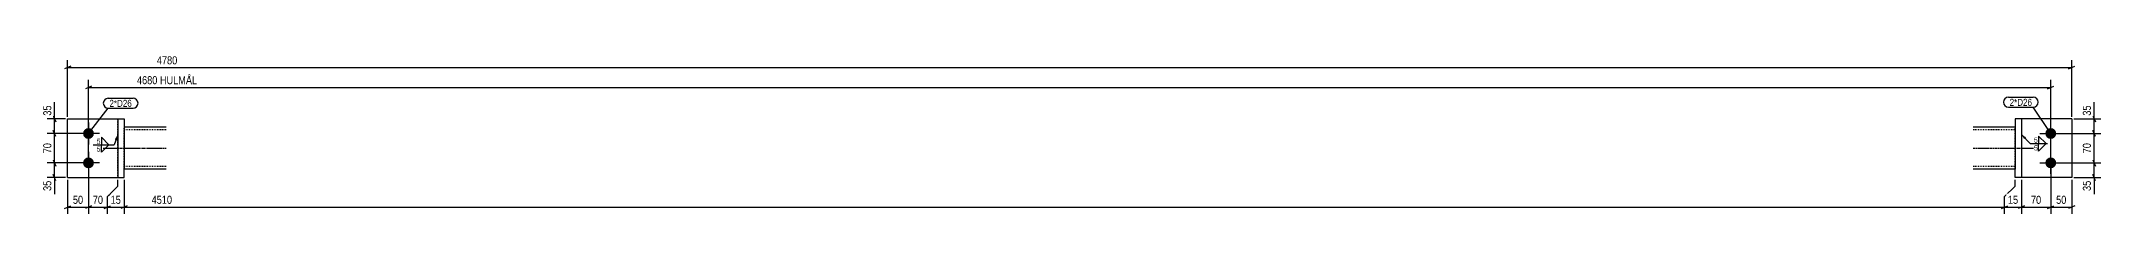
# Model space of a CAD drawing. Header units: millimetres. Extents: x 8 to 15281, y 12 to 392.
# Drawn here: x 8 to 4920, y 12 to 392 of the extents above; entities that cross this region are included whole.
import ezdxf

# ---------------------------------------------------------------- set-up
doc = ezdxf.new("R2010")
doc.units = ezdxf.units.MM
doc.linetypes.add('DXK_LINE_DOT2', pattern=[3.9198, 1.9599, -1.9599])
doc.linetypes.add('DXK_LINE_DOT3', pattern=[5.9187, 2.979, -0.9799, 0.9799, -0.9799])
for name, color, linetype in [('MÅLSÆTNING', 7, 'Continuous'), ('STÅL', 7, 'Continuous'), ('TEKST', 7, 'Continuous')]:
    doc.layers.add(name, color=color, linetype=linetype)
doc.styles.add('Arial Narrow', font='ARIALN.TTF', dxfattribs={"height": 0.2})

msp = doc.modelspace()

# ---------------------------------------------------------------- hatches: boundary and pattern name
at = {"layer": 'STÅL', "linetype": 'Continuous'}
for points in [[(120.8, 190.3, -1), (120.8, 216.3, -1)], [(4800.8, 216.3, -1), (4800.8, 190.3, -1)], [(120.8, 120.3, -1), (120.8, 146.3, -1)], [(4800.8, 146.3, -1), (4800.8, 120.3, -1)]]:
    msp.add_hatch(color=96, dxfattribs=at).paths.add_polyline_path(points)
at = {"layer": 'TEKST', "linetype": 'Continuous'}
msp.add_hatch(color=3, dxfattribs=at).paths.add_polyline_path([(183.3, 189.2), (190.8, 199.8), (189.2, 187)])

# ---------------------------------------------------------------- linework, layer by layer
at = {"layer": 'MÅLSÆTNING', "color": 7, "linetype": 'Continuous'}
for p, q in [((78.3, 363.5), (63.3, 357.5)), ((70.8, 243.3), (70.8, 378.2)), ((4843.3, 357.5), (4858.3, 363.5)), ((128.3, 316), (113.3, 310)), ((120.8, 138.3), (120.8, 330.8)), ((120.8, 313), (4800.8, 313)), ((4793.3, 310), (4808.3, 316)), ((4800.8, 138.3), (4800.8, 330.8)), ((36.8, 245.8), (42.8, 230.8)), ((4901.2, 245.8), (4907.2, 230.8)), ((65.8, 238.3), (22, 238.3)), ((115.8, 203.3), (22, 203.3)), ((115.8, 203.3), (22, 203.3)), ((42.8, 195.8), (36.8, 210.8)), ((42.8, 195.8), (36.8, 210.8)), ((39.8, 203.3), (39.8, 238.3)), ((39.8, 133.3), (39.8, 203.3)), ((4805.8, 203.3), (4920.2, 203.3)), ((4805.8, 203.3), (4920.2, 203.3)), ((4855.8, 238.3), (4920.2, 238.3)), ((4907.2, 195.8), (4901.2, 210.8)), ((4907.2, 195.8), (4901.2, 210.8)), ((4904.2, 203.3), (4904.2, 238.3)), ((4904.2, 133.3), (4904.2, 203.3)), ((115.8, 133.3), (22, 133.3)), ((65.8, 98.3), (22, 98.3)), ((36.8, 140.8), (42.8, 125.8)), ((42.8, 90.8), (36.8, 105.8)), ((120.8, 128.3), (120.8, 12)), ((4800.8, 128.3), (4800.8, 12)), ((4805.8, 133.3), (4920.2, 133.3)), ((4805.8, 133.3), (4920.2, 133.3)), ((4855.8, 98.3), (4920.2, 98.3)), ((4901.2, 140.8), (4907.2, 125.8)), ((4901.2, 140.8), (4907.2, 125.8)), ((4907.2, 90.8), (4901.2, 105.8)), ((4904.2, 98.3), (4904.2, 133.3)), ((70.8, 93.3), (70.8, 12)), ((165.8, 53), (190.8, 78)), ((165.8, 12), (165.8, 53)), ((190.8, 78), (190.8, 93.3)), ((205.8, 93.3), (205.8, 12)), ((205.8, 93.3), (205.8, 12)), ((4690.8, 53), (4715.8, 78)), ((4690.8, 53), (4715.8, 78)), ((4690.8, 12), (4690.8, 53)), ((4690.8, 12), (4690.8, 53)), ((4715.8, 78), (4715.8, 93.3)), ((4715.8, 78), (4715.8, 93.3)), ((4730.8, 93.3), (4730.8, 12)), ((63.3, 25), (78.3, 31)), ((128.3, 31), (113.3, 25)), ((158.3, 25), (173.3, 31)), ((165.8, 28), (205.8, 28)), ((213.3, 31), (198.3, 25)), ((213.3, 31), (198.3, 25)), ((205.8, 28), (4690.8, 28)), ((4683.3, 25), (4698.3, 31)), ((4683.3, 25), (4698.3, 31)), ((4738.3, 31), (4723.3, 25)), ((4793.3, 25), (4808.3, 31)), ((4800.8, 28), (4850.8, 28)), ((4858.3, 31), (4843.3, 25))]:
    msp.add_line(p, q, dxfattribs=at)
at = {"layer": 'STÅL', "color": 2, "linetype": 'Continuous'}
for p, q in [((70.8, 98.3), (70.8, 238.3)), ((70.8, 238.3), (190.8, 238.3)), ((190.8, 238.3), (205.8, 238.3)), ((190.8, 238.3), (190.8, 98.3)), ((205.8, 238.3), (205.8, 216.4)), ((305.8, 218.3), (205.8, 218.3)), ((205.8, 216.4), (205.8, 120.1)), ((4715.8, 218.3), (4615.8, 218.3)), ((4730.8, 238.3), (4715.8, 238.3)), ((4715.8, 238.3), (4715.8, 216.4)), ((4715.8, 216.4), (4715.8, 206.3)), ((4715.8, 206.3), (4715.8, 130.3)), ((4850.8, 238.3), (4730.8, 238.3)), ((4730.8, 238.3), (4730.8, 98.3)), ((4850.8, 238.3), (4850.8, 98.3)), ((70.8, 98.3), (190.8, 98.3)), ((190.8, 98.3), (205.8, 98.3)), ((205.8, 98.3), (205.8, 120.1)), ((305.8, 118.3), (205.8, 118.3)), ((4715.8, 118.3), (4615.8, 118.3)), ((4715.8, 130.3), (4715.8, 120.1)), ((4715.8, 98.3), (4715.8, 120.1)), ((4730.8, 98.3), (4715.8, 98.3)), ((4850.8, 98.3), (4730.8, 98.3))]:
    msp.add_line(p, q, dxfattribs=at)
at = {"layer": 'STÅL', "color": 96, "linetype": 'Continuous'}
for p, q in [((146.8, 203.3), (94.8, 203.3)), ((120.8, 229.3), (120.8, 177.3)), ((4774.8, 203.3), (4826.8, 203.3)), ((4800.8, 177.3), (4800.8, 229.3)), ((120.8, 159.3), (120.8, 107.3)), ((4800.8, 107.3), (4800.8, 159.3)), ((146.8, 133.3), (94.8, 133.3)), ((4774.8, 133.3), (4826.8, 133.3))]:
    msp.add_line(p, q, dxfattribs=at)
at = {"layer": 'STÅL', "color": 7, "linetype": 'DXK_LINE_DOT2'}
for p, q in [((190.8, 98.3), (190.8, 238.3)), ((205.8, 218.3), (205.8, 217.4)), ((205.8, 217.4), (205.8, 216.4)), ((205.8, 120.1), (205.8, 216.4)), ((305.8, 212.3), (205.8, 212.3)), ((4715.8, 212.3), (4615.8, 212.3)), ((4715.8, 218.3), (4715.8, 217.4)), ((4715.8, 217.4), (4715.8, 216.4)), ((4715.8, 120.1), (4715.8, 216.4)), ((4730.8, 238.3), (4730.8, 98.3)), ((305.8, 124.3), (205.8, 124.3)), ((205.8, 118.3), (205.8, 120.1)), ((4715.8, 124.3), (4615.8, 124.3)), ((4715.8, 120.1), (4715.8, 119.2)), ((4715.8, 119.2), (4715.8, 118.3))]:
    msp.add_line(p, q, dxfattribs=at)
at = {"layer": 'STÅL', "color": 7, "linetype": 'DXK_LINE_DOT3'}
for p, q in [((155.8, 168.3), (305.8, 168.3)), ((4615.8, 168.3), (4765.8, 168.3))]:
    msp.add_line(p, q, dxfattribs=at)
at = {"layer": 'TEKST', "color": 3, "linetype": 'Continuous'}
msp.add_line((190.8, 199.8), (181.7, 176.4), dxfattribs=at)

# ---------------------------------------------------------------- wipeouts: each hides what was drawn before it
at = {"color": 0}
for points in [[(224.1, 266.8), (224.1, 284.3), (170.8, 284.3), (170.8, 266.8)], [(4756.1, 269.2), (4756.1, 286.7), (4702.8, 286.7), (4702.8, 269.2)]]:
    msp.add_wipeout(points, dxfattribs=at).dxf.layer = 'TEKST'

# ---------------------------------------------------------------- next in the draw order: wipeouts: each hides what was drawn before it
for points, layer in [([(4689.2, 316.8), (4689.2, 344.8), (232.4, 344.8), (232.4, 316.8)], 'MÅLSÆTNING'), ([(36, 274.1), (8, 274.1), (8, 241.8), (36, 241.8)], 'MÅLSÆTNING'), ([(4900.4, 274.1), (4872.4, 274.1), (4872.4, 241.8), (4900.4, 241.8)], 'MÅLSÆTNING'), ([(36, 184.5), (8, 184.5), (8, 152.1), (36, 152.1)], 'MÅLSÆTNING'), ([(4900.4, 184.5), (4872.4, 184.5), (4872.4, 152.1), (4900.4, 152.1)], 'MÅLSÆTNING'), ([(202, 31.8), (202, 59.8), (169.6, 59.8), (169.6, 31.8)], 'MÅLSÆTNING'), ([(4629.2, 31.8), (4629.2, 59.8), (267.4, 59.8), (267.4, 31.8)], 'MÅLSÆTNING'), ([(4900.4, 94.8), (4872.4, 94.8), (4872.4, 62.4), (4900.4, 62.4)], 'MÅLSÆTNING'), ([(224.1, 266.8), (224.1, 284.3), (170.8, 284.3), (170.8, 266.8)], 'TEKST'), ([(4756.1, 269.2), (4756.1, 286.7), (4702.8, 286.7), (4702.8, 269.2)], 'TEKST'), ([(149, 177.9), (149, 192.4), (139.3, 192.4), (139.3, 177.9)], 'TEKST'), ([(4769.4, 180.7), (4769.4, 195.2), (4759.8, 195.2), (4759.8, 180.7)], 'TEKST')]:
    msp.add_wipeout(points, dxfattribs=at).dxf.layer = layer

# ---------------------------------------------------------------- next in the draw order: linework, layer by layer
at = {"layer": 'MÅLSÆTNING', "color": 7, "linetype": 'Continuous'}
for p, q in [((70.8, 360.5), (4850.8, 360.5)), ((4850.8, 243.3), (4850.8, 378.2)), ((39.8, 238.3), (39.8, 277.6)), ((39.8, 238.3), (39.8, 277.6)), ((4904.2, 238.3), (4904.2, 277.6)), ((4904.2, 238.3), (4904.2, 277.6)), ((115.8, 133.3), (22, 133.3)), ((36.8, 140.8), (42.8, 125.8)), ((39.8, 98.3), (39.8, 133.3)), ((4904.2, 98.3), (4904.2, 58.9)), ((4904.2, 98.3), (4904.2, 58.9)), ((165.8, 53), (190.8, 78)), ((165.8, 12), (165.8, 53)), ((190.8, 78), (190.8, 93.3)), ((4850.8, 93.3), (4850.8, 12)), ((120.8, 28), (165.8, 28)), ((158.3, 25), (173.3, 31))]:
    msp.add_line(p, q, dxfattribs=at)
at = {"layer": 'TEKST', "color": 7, "linetype": 'Continuous'}
for p, q in [((120.8, 203.3), (167.8, 263.8)), ((167.8, 287.3), (227.1, 287.3)), ((167.8, 263.8), (227.1, 263.8)), ((4699.8, 289.7), (4759.1, 289.7)), ((4699.8, 266.2), (4759.1, 266.2)), ((4800.8, 203.3), (4759.1, 266.2))]:
    msp.add_line(p, q, dxfattribs=at)
at = {"layer": 'TEKST', "color": 3, "linetype": 'Continuous'}
for p, q in [((4789.8, 179.2), (4771.9, 197.1)), ((4771.9, 197.1), (4771.9, 179.2)), ((169.4, 176.4), (151.5, 194.3)), ((151.5, 194.3), (151.5, 176.4)), ((151.5, 176.4), (169.4, 176.4)), ((4771.9, 179.2), (4789.8, 179.2))]:
    msp.add_line(p, q, dxfattribs=at)
at = {"layer": 'TEKST', "color": 7, "linetype": 'Continuous'}
for centre, radius, start, end in [((167.8, 275.5), 11.7, 90, 270), ((227.1, 275.5), 11.8, 270, 90), ((4699.8, 278), 11.7, 90, 270), ((4759.1, 278), 11.7, 270, 90)]:
    msp.add_arc(centre, radius, start, end, dxfattribs=at)

# ---------------------------------------------------------------- next in the draw order: texts
at = {"layer": 'MÅLSÆTNING', "color": 3, "style": 'Arial Narrow'}
for s, height, p in [('4680 HULMÅL', 19.089, (236.4, 320.8)), ('15', 19.09, (173.6, 35.8)), ('4510', 19.09, (271.4, 35.8))]:
    msp.add_text(s, height=height, dxfattribs=at).set_placement(p)
for s, p in [('35', (32, 245.8)), ('35', (4896.4, 245.8)), ('70', (32, 156.1)), ('70', (4896.4, 156.1)), ('35', (4896.4, 66.4))]:
    msp.add_text(s, height=19.09, rotation=90.0002, dxfattribs=at).set_placement(p)
at = {"layer": 'TEKST', "color": 3, "style": 'Arial Narrow'}
for p in [(170.8, 266.8), (4702.8, 269.2)]:
    msp.add_text('2*D26', height=16.7, dxfattribs=at).set_placement(p)

# ---------------------------------------------------------------- next in the draw order: wipeouts: each hides what was drawn before it
at = {"color": 0}
for points in [[(4641.7, 364.2), (4641.7, 392.2), (279.9, 392.2), (279.9, 364.2)], [(36, 94.8), (8, 94.8), (8, 62.4), (36, 62.4)], [(159.5, 31.8), (159.5, 59.8), (127.1, 59.8), (127.1, 31.8)], [(4842, 31.8), (4842, 59.8), (4809.6, 59.8), (4809.6, 31.8)]]:
    msp.add_wipeout(points, dxfattribs=at).dxf.layer = 'MÅLSÆTNING'
at = {"color": 0, "linetype": 'Continuous'}
for points in [[(149, 159.2), (149, 173.7), (139.3, 173.7), (139.3, 159.2)], [(4769.4, 162), (4769.4, 176.5), (4759.8, 176.5), (4759.8, 162)]]:
    msp.add_wipeout(points, dxfattribs=at).dxf.layer = 'TEKST'

# ---------------------------------------------------------------- next in the draw order: hatches: boundary and pattern name
at = {"layer": 'TEKST', "linetype": 'Continuous'}
msp.add_hatch(color=3, dxfattribs=at).paths.add_polyline_path([(4737.3, 189.9), (4730.8, 201), (4741.8, 194.2)])

# ---------------------------------------------------------------- next in the draw order: linework, layer by layer
at = {"layer": 'MÅLSÆTNING', "color": 7, "linetype": 'Continuous'}
for p, q in [((39.8, 98.3), (39.8, 58.9)), ((39.8, 98.3), (39.8, 58.9)), ((120.8, 128.3), (120.8, 12)), ((4800.8, 128.3), (4800.8, 12)), ((70.8, 28), (120.8, 28)), ((128.3, 31), (113.3, 25)), ((4730.8, 28), (4800.8, 28)), ((4793.3, 25), (4808.3, 31))]:
    msp.add_line(p, q, dxfattribs=at)
at = {"layer": 'TEKST', "color": 3, "linetype": 'Continuous'}
for p, q in [((4730.8, 201), (4752, 179.2)), ((131.6, 176.4), (181.7, 176.4)), ((151.5, 176.4), (169.4, 176.4)), ((169.4, 176.4), (151.5, 158.6)), ((151.5, 158.6), (151.5, 176.4)), ((4752, 179.2), (4793.4, 179.2)), ((4771.9, 179.2), (4789.8, 179.2)), ((4789.8, 179.2), (4771.9, 161.4)), ((4771.9, 161.4), (4771.9, 179.2))]:
    msp.add_line(p, q, dxfattribs=at)

# ---------------------------------------------------------------- next in the draw order: texts
at = {"layer": 'MÅLSÆTNING', "color": 3, "style": 'Arial Narrow'}
for s, p in [('4780', (283.9, 368.2)), ('70', (131.1, 35.8)), ('50', (4813.6, 35.8))]:
    msp.add_text(s, height=19.09, dxfattribs=at).set_placement(p)
msp.add_text('35', height=19.09, rotation=90.0002, dxfattribs=at).set_placement((32, 66.4))
at = {"layer": 'TEKST', "color": 3, "style": 'Arial Narrow'}
for p in [(140.3, 178.9), (4760.8, 181.7)]:
    msp.add_text('5', height=11.9, dxfattribs=at).set_placement(p)
at = {"layer": 'TEKST', "color": 3, "linetype": 'Continuous', "style": 'Arial Narrow'}
for p in [(140.3, 160.2), (4760.8, 163)]:
    msp.add_text('5', height=11.9, dxfattribs=at).set_placement(p)

# ---------------------------------------------------------------- next in the draw order: wipeouts: each hides what was drawn before it
at = {"color": 0}
for points in [[(112, 31.8), (112, 59.8), (79.6, 59.8), (79.6, 31.8)], [(4782, 31.8), (4782, 59.8), (4749.6, 59.8), (4749.6, 31.8)]]:
    msp.add_wipeout(points, dxfattribs=at).dxf.layer = 'MÅLSÆTNING'

# ---------------------------------------------------------------- next in the draw order: linework, layer by layer
at = {"layer": 'MÅLSÆTNING', "color": 7, "linetype": 'Continuous'}
for p, q in [((4730.8, 93.3), (4730.8, 12)), ((4690.8, 28), (4730.8, 28)), ((4738.3, 31), (4723.3, 25))]:
    msp.add_line(p, q, dxfattribs=at)

# ---------------------------------------------------------------- next in the draw order: texts
at = {"layer": 'MÅLSÆTNING', "color": 3, "style": 'Arial Narrow'}
for s, p in [('50', (83.6, 35.8)), ('70', (4753.6, 35.8))]:
    msp.add_text(s, height=19.09, dxfattribs=at).set_placement(p)

# ---------------------------------------------------------------- next in the draw order: wipeouts: each hides what was drawn before it
at = {"color": 0}
msp.add_wipeout([(4727, 31.8), (4727, 59.8), (4694.6, 59.8), (4694.6, 31.8)], dxfattribs=at).dxf.layer = 'MÅLSÆTNING'

# ---------------------------------------------------------------- next in the draw order: texts
at = {"layer": 'MÅLSÆTNING', "color": 3, "style": 'Arial Narrow'}
msp.add_text('15', height=19.09, dxfattribs=at).set_placement((4698.6, 35.8))

doc.saveas('drawing.dxf')
